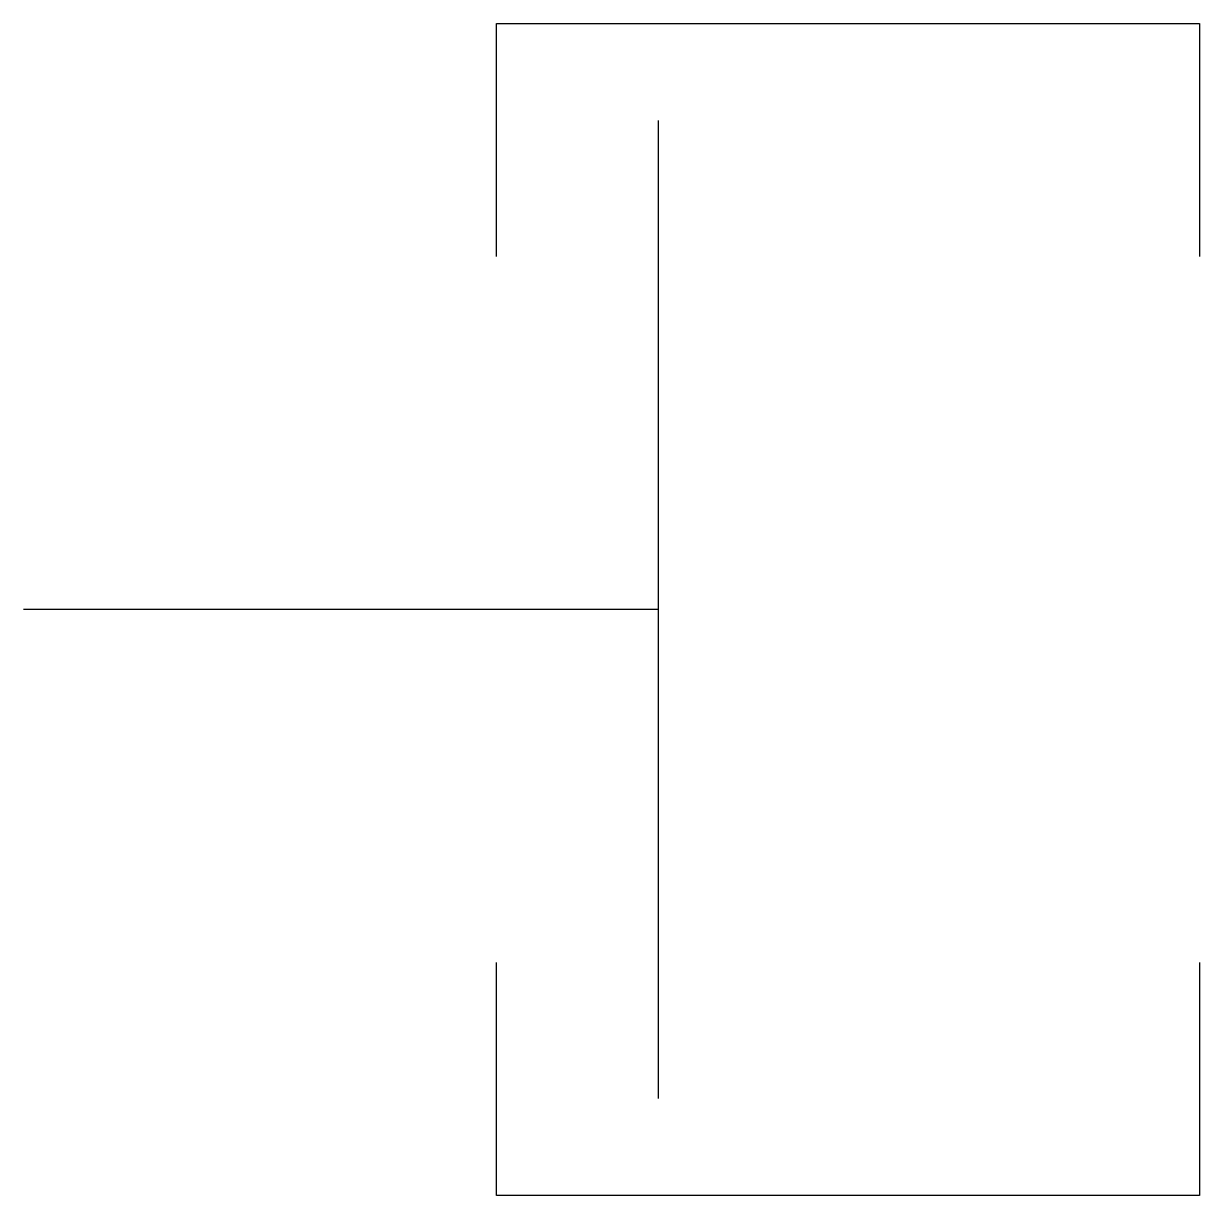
# Model space of a CAD drawing. Header units: millimetres. Extents: x 0 to 151, y -75 to 75.
import ezdxf

# ---------------------------------------------------------------- set-up
doc = ezdxf.new("R2010")
doc.units = ezdxf.units.MM

msp = doc.modelspace()

# ---------------------------------------------------------------- linework, layer by layer
at = {"color": 0, "linetype": 'ByBlock', "lineweight": -2}
for p, q in [((81.25, 62.57), (81.25, -62.57)), ((81.25, 0), (0, 0))]:
    msp.add_line(p, q, dxfattribs=at)
for points in [[(60.53, 45.19), (60.53, 75), (150.53, 75), (150.53, 45.19)], [(150.53, -45.19), (150.53, -75), (60.53, -75), (60.53, -45.19)]]:
    msp.add_lwpolyline(points, dxfattribs=at)

doc.saveas('drawing.dxf')
